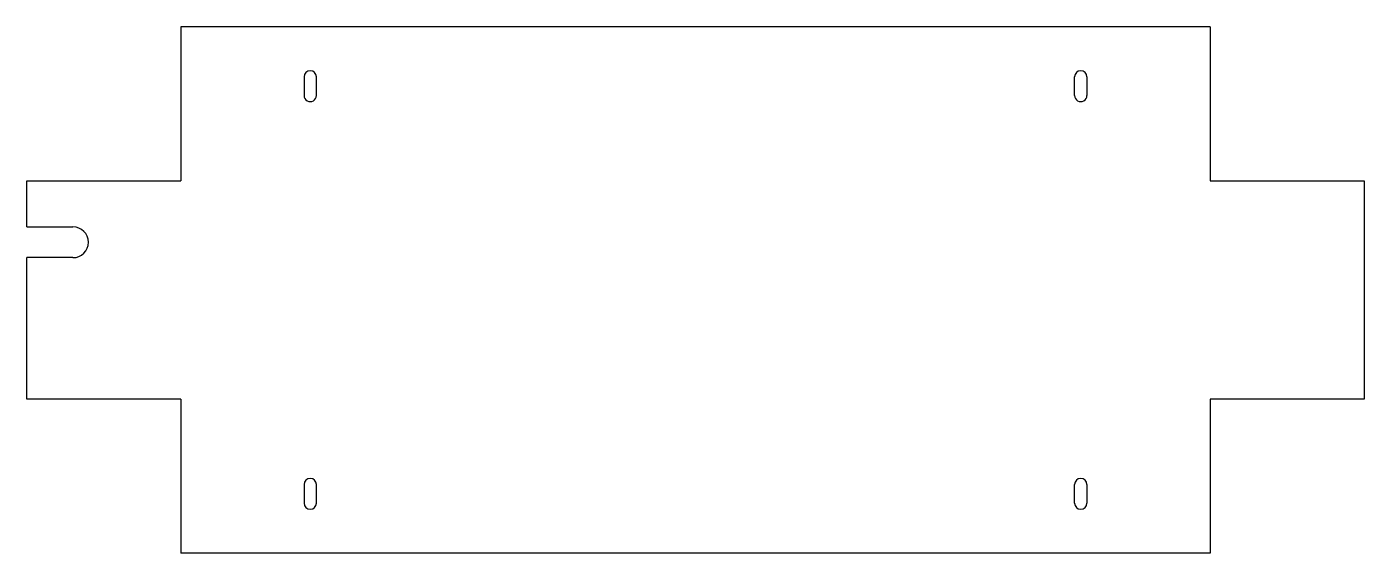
# Model space of a CAD drawing. Header units: millimetres. Extents: x -82 to 352, y 21 to 192.
import ezdxf

# ---------------------------------------------------------------- set-up
doc = ezdxf.new("R2010")
doc.units = ezdxf.units.MM
doc.layers.add('DV4_0', color=7, linetype='Continuous')

msp = doc.modelspace()

# ---------------------------------------------------------------- linework, layer by layer
at = {"layer": 'DV4_0', "color": 7, "linetype": 'Continuous'}
for p, q in [((-32.32, 192.14), (-32.32, 142.14)), ((301.68, 192.14), (-32.32, 192.14)), ((301.68, 192.14), (301.68, 142.14)), ((7.68, 175.83), (7.68, 169.83)), ((11.68, 169.83), (11.68, 175.83)), ((257.68, 169.83), (257.68, 175.83)), ((261.68, 175.83), (261.68, 169.83)), ((-82.32, 127.14), (-82.32, 142.14)), ((-82.32, 142.14), (-32.32, 142.14)), ((-32.32, 142.14), (-32.32, 142.14)), ((-32.32, 142.14), (-32.32, 142.14)), ((301.68, 142.14), (301.68, 142.14)), ((301.68, 142.14), (301.68, 142.14)), ((301.68, 142.14), (351.68, 142.14)), ((351.68, 142.14), (351.68, 71.14)), ((-82.32, 127.14), (-67.32, 127.14)), ((-82.32, 71.14), (-82.32, 117.14)), ((-67.32, 117.14), (-82.32, 117.14)), ((-32.32, 71.14), (-82.32, 71.14)), ((-32.32, 71.14), (-32.32, 71.14)), ((-32.32, 71.14), (-32.32, 21.14)), ((-32.32, 71.14), (-32.32, 71.14)), ((301.68, 71.14), (301.68, 71.14)), ((301.68, 71.14), (301.68, 21.14)), ((301.68, 71.14), (301.68, 71.14)), ((351.68, 71.14), (301.68, 71.14)), ((7.68, 43.44), (7.68, 37.44)), ((11.68, 37.44), (11.68, 43.44)), ((257.68, 37.44), (257.68, 43.44)), ((261.68, 43.44), (261.68, 37.44)), ((301.68, 21.14), (-32.32, 21.14))]:
    msp.add_line(p, q, dxfattribs=at)
for centre, radius, start, end in [((9.68, 175.83), 2, 0.0009, 180.0009), ((259.68, 175.83), 2, 359.9991, 179.9991), ((9.68, 169.83), 2, 180.0016, 0.0016), ((259.68, 169.83), 2, 179.9984, 359.9984), ((-67.32, 122.14), 5, 270, 90), ((9.68, 43.44), 2, 359.9984, 179.9984), ((259.68, 43.44), 2, 0.0016, 180.0016), ((9.68, 37.44), 2, 179.9991, 359.9991), ((259.68, 37.44), 2, 180.0009, 0.0009)]:
    msp.add_arc(centre, radius, start, end, dxfattribs=at)

doc.saveas('drawing.dxf')
